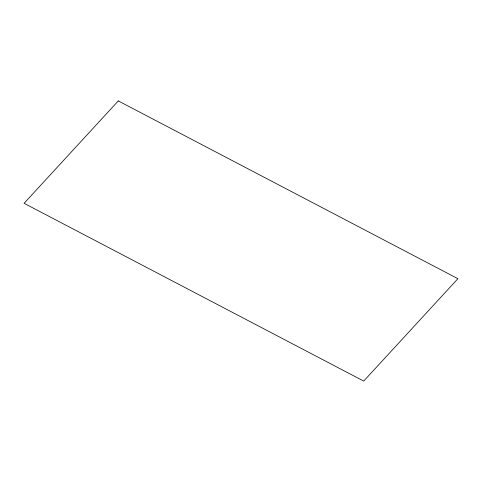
<?xml version="1.0" encoding="UTF-8"?>
<svg xmlns="http://www.w3.org/2000/svg" width="482" height="482" viewBox="0 0 482 482"><rect width="100%" height="100%" fill="white"/><g stroke="black" fill="none" stroke-linecap="round" stroke-linejoin="round"><path stroke-width="0.72" d="M118.289 100.913L24.1 203.308L363.711 381.087L457.9 278.692L118.289 100.913"/></g></svg>
